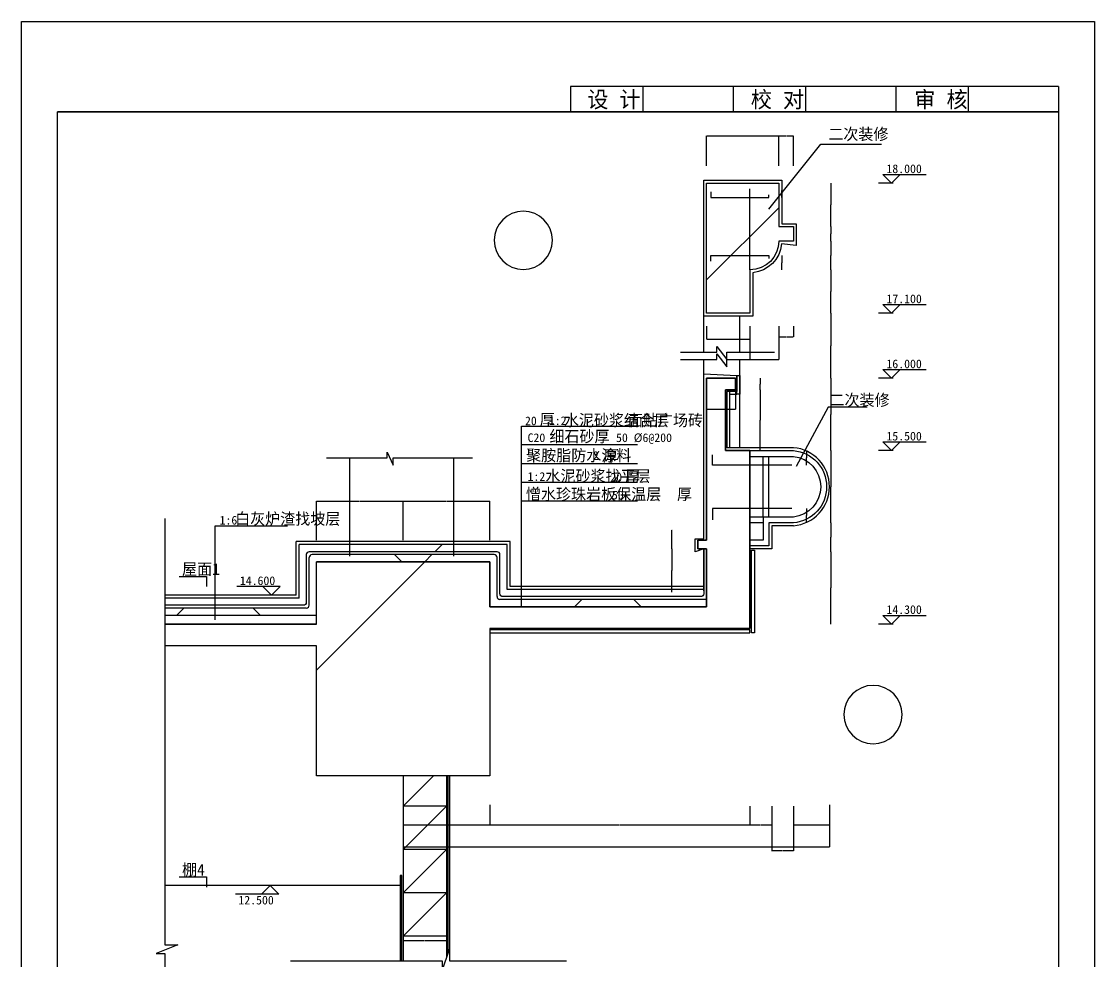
# Model space of a CAD drawing. Header units: metres. Extents: x 0 to 25594, y 0 to 38169.
# Drawn here: x 18169 to 25594, y 31665 to 38169 of the extents above; entities that cross this region are included whole.
import ezdxf

# ---------------------------------------------------------------- set-up
doc = ezdxf.new("R2010")
doc.units = ezdxf.units.M
for name, color, linetype in [('DIM', 126, 'Continuous'), ('DOOR', 4, 'Continuous'), ('HZ', 6, 'Continuous'), ('L', 65, 'Continuous'), ('PUB_TEXT', 7, 'Continuous'), ('TK', 143, 'Continuous'), ('WALL', 7, 'Continuous')]:
    doc.layers.add(name, color=color, linetype=linetype)
doc.dimstyles.get("Standard").update_dxf_attribs({"dimtxt": 2.5, "dimasz": 2.5, "dimexe": 1.25, "dimexo": 0.625, "dimtad": 1, "dimcen": 2.5, "dimazin": 3, "dimtfac": 1, "dimtmove": 0, "dimatfit": 3})
pattern_1 = [(45, (0, 0), (-1122.53, 1122.53), [])]

# ---------------------------------------------------------------- blocks, each defined once
blk = doc.blocks.new('B')
at = {"layer": 'DIM'}
for p, q in [((0, 0), (-200, 200)), ((-200, 200), (800, 200)), ((0, 0), (200, 200))]:
    blk.add_line(p, q, dxfattribs=at)
blk = doc.blocks.new('_INDEX1')
blk.add_lwpolyline([(-0.5, 0, 1), (0.5, 0, 1)], format="xyb", close=True)
blk = doc.blocks.new('*D28')
for p, q in [((20810, 34580), (20810, 34850)), ((20810.25, 34850), (21108.5, 34850)), ((21111.5, 34850), (21409.75, 34850)), ((21410, 34580), (21410, 34850))]:
    blk.add_line(p, q)
at = {"layer": 'Defpoints'}
for p in [(20810, 34850), (20810, 34580), (21410, 34580)]:
    blk.add_point(p, dxfattribs=at)
at = {"layer": 'L', "insert": (21110, 34850), "char_height": 1, "attachment_point": 5}
blk.add_mtext('600', dxfattribs=at)
blk = doc.blocks.new('*D29')
for p, q in [((20210, 34580), (20210, 34850)), ((20210.25, 34850), (20508.5, 34850)), ((20511.5, 34850), (20809.75, 34850)), ((20810, 34580), (20810, 34850))]:
    blk.add_line(p, q)
at = {"layer": 'Defpoints'}
for p in [(20210, 34850), (20210, 34580), (20810, 34580)]:
    blk.add_point(p, dxfattribs=at)
at = {"layer": 'L', "insert": (20510, 34850), "char_height": 1, "attachment_point": 5}
blk.add_mtext('600', dxfattribs=at)
blk = doc.blocks.new('*D30')
for p, q in [((20810, 32020), (20810, 31810)), ((21110, 32020), (21110, 31810)), ((20810.25, 31810), (20958.5, 31810)), ((20961.5, 31810), (21109.75, 31810))]:
    blk.add_line(p, q)
at = {"layer": 'Defpoints'}
for p in [(20810, 32020), (21110, 32020), (20810, 31810)]:
    blk.add_point(p, dxfattribs=at)
at = {"layer": 'L', "insert": (20960, 31810), "char_height": 1, "attachment_point": 5}
blk.add_mtext('300', dxfattribs=at)
blk = doc.blocks.new('*D31')
for p, q in [((20810, 32750), (20810, 32457.5)), ((23760, 32750), (23760, 32457.5)), ((20810.25, 32457.5), (22283, 32457.5)), ((22287, 32457.5), (23759.75, 32457.5))]:
    blk.add_line(p, q)
at = {"layer": 'Defpoints'}
for p in [(20810, 32750), (23760, 32750), (20810, 32457.5)]:
    blk.add_point(p, dxfattribs=at)
at = {"layer": 'DIM', "insert": (22285, 32457.5), "char_height": 1, "attachment_point": 5}
blk.add_mtext('2950', dxfattribs=at)
blk = doc.blocks.new('*D32')
for p, q in [((20810, 32750), (20810, 32607.5)), ((21410, 32750), (21410, 32607.5)), ((21108.5, 32607.5), (20809.75, 32607.5)), ((21410.25, 32607.5), (21111.5, 32607.5))]:
    blk.add_line(p, q)
at = {"layer": 'Defpoints'}
for p in [(20810, 32750), (21410, 32750), (21410, 32607.5)]:
    blk.add_point(p, dxfattribs=at)
at = {"layer": 'DIM', "insert": (21110, 32607.5), "char_height": 1, "attachment_point": 5}
blk.add_mtext('600', dxfattribs=at)
blk = doc.blocks.new('*D33')
for p, q in [((21410, 32740), (21410, 32607.5)), ((23210, 32740), (23210, 32607.5)), ((22308, 32607.5), (21409.75, 32607.5)), ((23210.25, 32607.5), (22312, 32607.5))]:
    blk.add_line(p, q)
at = {"layer": 'Defpoints'}
for p in [(21410, 32740), (23210, 32740), (23210, 32607.5)]:
    blk.add_point(p, dxfattribs=at)
at = {"layer": 'DIM', "insert": (22310, 32607.5), "char_height": 1, "attachment_point": 5}
blk.add_mtext('1800', dxfattribs=at)
blk = doc.blocks.new('*D34')
for p, q in [((23210, 32740), (23210, 32607.5)), ((23360, 32740), (23360, 32607.5)), ((23283.5, 32607.5), (23209.75, 32607.5)), ((23360.25, 32607.5), (23286.5, 32607.5))]:
    blk.add_line(p, q)
at = {"layer": 'Defpoints'}
for p in [(23210, 32740), (23360, 32740), (23360, 32607.5)]:
    blk.add_point(p, dxfattribs=at)
at = {"layer": 'DIM', "insert": (23285, 32607.5), "char_height": 1, "attachment_point": 5}
blk.add_mtext('150', dxfattribs=at)
blk = doc.blocks.new('*D35')
for p, q in [((23360, 32740), (23360, 32430)), ((23510, 32740), (23510, 32430)), ((23433.5, 32430), (23359.75, 32430)), ((23510.25, 32430), (23436.5, 32430))]:
    blk.add_line(p, q)
at = {"layer": 'Defpoints'}
for p in [(23360, 32740), (23510, 32740), (23510, 32430)]:
    blk.add_point(p, dxfattribs=at)
at = {"layer": 'DIM', "insert": (23435, 32430), "char_height": 1, "attachment_point": 5}
blk.add_mtext('150', dxfattribs=at)
blk = doc.blocks.new('*D36')
for p, q in [((23510, 32740), (23510, 32607.5)), ((23760, 32740), (23760, 32607.5)), ((23633.5, 32607.5), (23509.75, 32607.5)), ((23760.25, 32607.5), (23636.5, 32607.5))]:
    blk.add_line(p, q)
at = {"layer": 'Defpoints'}
for p in [(23510, 32740), (23760, 32740), (23760, 32607.5)]:
    blk.add_point(p, dxfattribs=at)
at = {"layer": 'DIM', "insert": (23635, 32607.5), "char_height": 1, "attachment_point": 5}
blk.add_mtext('250', dxfattribs=at)
blk = doc.blocks.new('*D37')
for p, q in [((23770, 34500), (23770, 34250)), ((23769.75, 34250), (23769.5, 34250)), ((23770, 34000), (23770, 34250)), ((23770, 34250), (23770, 34250)), ((23770.25, 34250), (23770.5, 34250))]:
    blk.add_line(p, q)
at = {"layer": 'Defpoints'}
for p in [(23770, 34500), (23770, 34250), (23770, 34000)]:
    blk.add_point(p, dxfattribs=at)
at = {"layer": 'DIM', "insert": (23770, 34251.125), "char_height": 1, "attachment_point": 5}
blk.add_mtext('0', dxfattribs=at)
blk = doc.blocks.new('*D38')
for p, q in [((23770, 34700), (23770, 34600)), ((23769.75, 34600), (23769.5, 34600)), ((23770, 34500), (23770, 34600)), ((23770, 34600), (23770, 34600)), ((23770.25, 34600), (23770.5, 34600))]:
    blk.add_line(p, q)
at = {"layer": 'Defpoints'}
for p in [(23770, 34700), (23770, 34600), (23770, 34500)]:
    blk.add_point(p, dxfattribs=at)
at = {"layer": 'DIM', "insert": (23770, 34601.125), "char_height": 1, "attachment_point": 5}
blk.add_mtext('0', dxfattribs=at)
blk = doc.blocks.new('*D39')
for p, q in [((23770, 35200), (23770, 34950)), ((23769.75, 34950), (23769.5, 34950)), ((23770, 34700), (23770, 34950)), ((23770, 34950), (23770, 34950)), ((23770.25, 34950), (23770.5, 34950))]:
    blk.add_line(p, q)
at = {"layer": 'Defpoints'}
for p in [(23770, 35200), (23770, 34950), (23770, 34700)]:
    blk.add_point(p, dxfattribs=at)
at = {"layer": 'DIM', "insert": (23770, 34951.125), "char_height": 1, "attachment_point": 5}
blk.add_mtext('0', dxfattribs=at)
blk = doc.blocks.new('*D40')
for p, q in [((23280, 35620), (23280, 35410)), ((23279.75, 35410), (23279.5, 35410)), ((23280, 35200), (23280, 35410)), ((23280, 35410), (23280, 35410)), ((23280.25, 35410), (23280.5, 35410))]:
    blk.add_line(p, q)
at = {"layer": 'Defpoints'}
for p in [(23280, 35620), (23280, 35410), (23280, 35200)]:
    blk.add_point(p, dxfattribs=at)
at = {"layer": 'DIM', "insert": (23280, 35411.125), "char_height": 1, "attachment_point": 5}
blk.add_mtext('0', dxfattribs=at)
blk = doc.blocks.new('*D41')
for p, q in [((23279.75, 35660), (23279.5, 35660)), ((23280, 35700), (23280, 35660)), ((23280, 35620), (23280, 35660)), ((23280, 35660), (23280, 35660)), ((23280.25, 35660), (23280.5, 35660))]:
    blk.add_line(p, q)
at = {"layer": 'Defpoints'}
for p in [(23280, 35700), (23280, 35660), (23280, 35620)]:
    blk.add_point(p, dxfattribs=at)
at = {"layer": 'DIM', "insert": (23280, 35661.125), "char_height": 1, "attachment_point": 5}
blk.add_mtext('0', dxfattribs=at)
blk = doc.blocks.new('*D42')
for p, q in [((23770, 35700), (23770, 35450)), ((23769.75, 35450), (23769.5, 35450)), ((23770, 35200), (23770, 35450)), ((23770, 35450), (23770, 35450)), ((23770.25, 35450), (23770.5, 35450))]:
    blk.add_line(p, q)
at = {"layer": 'Defpoints'}
for p in [(23770, 35700), (23770, 35450), (23770, 35200)]:
    blk.add_point(p, dxfattribs=at)
at = {"layer": 'DIM', "insert": (23770, 35451.125), "char_height": 1, "attachment_point": 5}
blk.add_mtext('0', dxfattribs=at)
blk = doc.blocks.new('*D43')
for p, q in [((23770, 36150), (23770, 35925)), ((23769.75, 35925), (23769.5, 35925)), ((23770, 35700), (23770, 35925)), ((23770, 35925), (23770, 35925)), ((23770.25, 35925), (23770.5, 35925))]:
    blk.add_line(p, q)
at = {"layer": 'Defpoints'}
for p in [(23770, 36150), (23770, 35925), (23770, 35700)]:
    blk.add_point(p, dxfattribs=at)
at = {"layer": 'DIM', "insert": (23770, 35926.125), "char_height": 1, "attachment_point": 5}
blk.add_mtext('1100', dxfattribs=at)
blk = doc.blocks.new('*D44')
for p, q in [((22910, 36060), (22910, 35970)), ((23210, 36060), (23210, 35970)), ((22910.25, 35970), (23058.5, 35970)), ((23061.5, 35970), (23209.75, 35970))]:
    blk.add_line(p, q)
at = {"layer": 'Defpoints'}
for p in [(22910, 36060), (23210, 36060), (22910, 35970)]:
    blk.add_point(p, dxfattribs=at)
at = {"layer": 'DIM', "insert": (23060, 35970), "char_height": 1, "attachment_point": 5}
blk.add_mtext('300', dxfattribs=at)
blk = doc.blocks.new('*D45')
for p, q in [((23210, 36060), (23210, 35830)), ((23410, 36060), (23410, 35830)), ((23210.25, 35830), (23308.5, 35830)), ((23311.5, 35830), (23409.75, 35830))]:
    blk.add_line(p, q)
at = {"layer": 'Defpoints'}
for p in [(23210, 36060), (23410, 36060), (23210, 35830)]:
    blk.add_point(p, dxfattribs=at)
at = {"layer": 'DIM', "insert": (23310, 35830), "char_height": 1, "attachment_point": 5}
blk.add_mtext('200', dxfattribs=at)
blk = doc.blocks.new('*D46')
for p, q in [((23410, 36060), (23410, 35987.5)), ((23510, 36060), (23510, 35987.5)), ((23410.25, 35987.5), (23458.5, 35987.5)), ((23461.5, 35987.5), (23509.75, 35987.5))]:
    blk.add_line(p, q)
at = {"layer": 'Defpoints'}
for p in [(23410, 36060), (23510, 36060), (23410, 35987.5)]:
    blk.add_point(p, dxfattribs=at)
at = {"layer": 'DIM', "insert": (23460, 35987.5), "char_height": 1, "attachment_point": 5}
blk.add_mtext('100', dxfattribs=at)
blk = doc.blocks.new('*D47')
for p, q in [((23770, 36450), (23770, 36300)), ((23769.75, 36300), (23769.5, 36300)), ((23770, 36150), (23770, 36300)), ((23770, 36300), (23770, 36300)), ((23770.25, 36300), (23770.5, 36300))]:
    blk.add_line(p, q)
at = {"layer": 'Defpoints'}
for p in [(23770, 36450), (23770, 36300), (23770, 36150)]:
    blk.add_point(p, dxfattribs=at)
at = {"layer": 'DIM', "insert": (23770, 36301.125), "char_height": 1, "attachment_point": 5}
blk.add_mtext('0', dxfattribs=at)
blk = doc.blocks.new('*D48')
for p, q in [((23770, 36650), (23770, 36550)), ((23769.75, 36550), (23769.5, 36550)), ((23770, 36450), (23770, 36550)), ((23770, 36550), (23770, 36550)), ((23770.25, 36550), (23770.5, 36550))]:
    blk.add_line(p, q)
at = {"layer": 'Defpoints'}
for p in [(23770, 36650), (23770, 36550), (23770, 36450)]:
    blk.add_point(p, dxfattribs=at)
at = {"layer": 'DIM', "insert": (23770, 36551.125), "char_height": 1, "attachment_point": 5}
blk.add_mtext('0', dxfattribs=at)
blk = doc.blocks.new('*D49')
for p, q in [((23769.75, 36700), (23769.5, 36700)), ((23770, 36750), (23770, 36700)), ((23770, 36650), (23770, 36700)), ((23770, 36700), (23770, 36700)), ((23770.25, 36700), (23770.5, 36700))]:
    blk.add_line(p, q)
at = {"layer": 'Defpoints'}
for p in [(23770, 36750), (23770, 36700), (23770, 36650)]:
    blk.add_point(p, dxfattribs=at)
at = {"layer": 'DIM', "insert": (23770, 36701.125), "char_height": 1, "attachment_point": 5}
blk.add_mtext('0', dxfattribs=at)
blk = doc.blocks.new('*D50')
for p, q in [((23770, 37050), (23770, 36900)), ((23769.75, 36900), (23769.5, 36900)), ((23770, 36750), (23770, 36900)), ((23770, 36900), (23770, 36900)), ((23770.25, 36900), (23770.5, 36900))]:
    blk.add_line(p, q)
at = {"layer": 'Defpoints'}
for p in [(23770, 37050), (23770, 36900), (23770, 36750)]:
    blk.add_point(p, dxfattribs=at)
at = {"layer": 'DIM', "insert": (23770, 36901.125), "char_height": 1, "attachment_point": 5}
blk.add_mtext('0', dxfattribs=at)
blk = doc.blocks.new('*D52')
for p, q in [((23410, 37170), (23410, 37377.5)), ((23410.25, 37377.5), (23458.5, 37377.5)), ((23461.5, 37377.5), (23509.75, 37377.5)), ((23510, 37170), (23510, 37377.5))]:
    blk.add_line(p, q)
at = {"layer": 'Defpoints'}
for p in [(23410, 37377.5), (23410, 37170), (23510, 37170)]:
    blk.add_point(p, dxfattribs=at)
at = {"layer": 'DIM', "insert": (23460, 37377.5), "char_height": 1, "attachment_point": 5}
blk.add_mtext('100', dxfattribs=at)
blk = doc.blocks.new('*D53')
for p, q in [((22910, 37170), (22910, 37377.5)), ((22910.25, 37377.5), (23158.5, 37377.5)), ((23161.5, 37377.5), (23409.75, 37377.5)), ((23410, 37170), (23410, 37377.5))]:
    blk.add_line(p, q)
at = {"layer": 'Defpoints'}
for p in [(22910, 37377.5), (22910, 37170), (23410, 37170)]:
    blk.add_point(p, dxfattribs=at)
at = {"layer": 'DIM', "insert": (23160, 37377.5), "char_height": 1, "attachment_point": 5}
blk.add_mtext('500', dxfattribs=at)
blk = doc.blocks.new('*D56')
for p, q in [((22910, 35700), (22910, 35487.5)), ((23110, 35700), (23110, 35487.5)), ((22910.25, 35487.5), (23008.5, 35487.5)), ((23011.5, 35487.5), (23109.75, 35487.5))]:
    blk.add_line(p, q)
at = {"layer": 'Defpoints'}
for p in [(22910, 35700), (23110, 35700), (22910, 35487.5)]:
    blk.add_point(p, dxfattribs=at)
at = {"layer": 'DIM', "insert": (23010, 35487.5), "char_height": 1, "attachment_point": 5}
blk.add_mtext('200', dxfattribs=at)
blk = doc.blocks.new('*D57')
for p, q in [((22670, 34520), (22670, 34370)), ((22669.75, 34370), (22669.5, 34370)), ((22670, 34220), (22670, 34370)), ((22670, 34370), (22670, 34370)), ((22670.25, 34370), (22670.5, 34370))]:
    blk.add_line(p, q)
at = {"layer": 'Defpoints'}
for p in [(22670, 34520), (22670, 34370), (22670, 34220)]:
    blk.add_point(p, dxfattribs=at)
at = {"layer": 'DIM', "insert": (22670, 34371.125), "char_height": 1, "attachment_point": 5}
blk.add_mtext('0', dxfattribs=at)
blk = doc.blocks.new('*D58')
for p, q in [((22669.75, 34650), (22669.5, 34650)), ((22670, 34520), (22670, 34650)), ((22670, 34580), (22670, 34650)), ((22670, 34650), (22670, 34650)), ((22670.25, 34650), (22670.5, 34650))]:
    blk.add_line(p, q)
at = {"layer": 'Defpoints'}
for p in [(22670, 34650), (22670, 34580), (22670, 34520)]:
    blk.add_point(p, dxfattribs=at)
at = {"layer": 'DIM', "insert": (22670, 34651.125), "char_height": 1, "attachment_point": 5}
blk.add_mtext('0', dxfattribs=at)
blk = doc.blocks.new('*D112')
for p, q in [((23429.75, 37000), (23429.5, 37000)), ((23430, 37050), (23430, 37000)), ((23430, 36950), (23430, 37000)), ((23430, 37000), (23430, 37000)), ((23430.25, 37000), (23430.5, 37000))]:
    blk.add_line(p, q)
at = {"layer": 'Defpoints'}
for p in [(23430, 37050), (23430, 37000), (23430, 36950)]:
    blk.add_point(p, dxfattribs=at)
at = {"layer": 'DIM', "insert": (23430, 37001.125), "char_height": 1, "attachment_point": 5}
blk.add_mtext('0', dxfattribs=at)
blk = doc.blocks.new('*D113')
for p, q in [((23430, 36550), (23430, 36500)), ((23429.75, 36500), (23429.5, 36500)), ((23430, 36450), (23430, 36500)), ((23430, 36500), (23430, 36500)), ((23430.25, 36500), (23430.5, 36500))]:
    blk.add_line(p, q)
at = {"layer": 'Defpoints'}
for p in [(23430, 36550), (23430, 36500), (23430, 36450)]:
    blk.add_point(p, dxfattribs=at)
at = {"layer": 'DIM', "insert": (23430, 36501.125), "char_height": 1, "attachment_point": 5}
blk.add_mtext('0', dxfattribs=at)
blk = doc.blocks.new('*D114')
for p, q in [((23600, 35200), (23600, 35150)), ((23599.75, 35150), (23599.5, 35150)), ((23600, 35100), (23600, 35150)), ((23600, 35150), (23600, 35150)), ((23600.25, 35150), (23600.5, 35150))]:
    blk.add_line(p, q)
at = {"layer": 'Defpoints'}
for p in [(23600, 35200), (23600, 35150), (23600, 35100)]:
    blk.add_point(p, dxfattribs=at)
at = {"layer": 'DIM', "insert": (23600, 35151.125), "char_height": 1, "attachment_point": 5}
blk.add_mtext('0', dxfattribs=at)
blk = doc.blocks.new('*D115')
for p, q in [((23599.75, 34750), (23599.5, 34750)), ((23600, 34800), (23600, 34750)), ((23600, 34700), (23600, 34750)), ((23600, 34750), (23600, 34750)), ((23600.25, 34750), (23600.5, 34750))]:
    blk.add_line(p, q)
at = {"layer": 'Defpoints'}
for p in [(23600, 34800), (23600, 34750), (23600, 34700)]:
    blk.add_point(p, dxfattribs=at)
at = {"layer": 'DIM', "insert": (23600, 34751.125), "char_height": 1, "attachment_point": 5}
blk.add_mtext('0', dxfattribs=at)

msp = doc.modelspace()

# ---------------------------------------------------------------- hatches: boundary and pattern name
at = {"layer": 'DOOR'}
h = msp.add_hatch(dxfattribs=at)
h.set_pattern_fill('ANSI31', scale=1500)
h.paths.add_polyline_path([(23410, 37050), (22910, 37050), (22910, 36150), (23210, 36150), (23210, 36450, 0.41), (23410, 36650), (23510, 36650), (23510, 36750), (23410, 36750)])
h = msp.add_hatch(dxfattribs=at)
h.set_pattern_fill('AR-CONC', scale=80)
h.paths.add_polyline_path([(23410, 36650), (23510, 36650), (23510, 36750), (23410, 36750), (23410, 37050), (22910, 37050), (22910, 36150), (23210, 36150), (23210, 36450, 0.41)])
h = msp.add_hatch(dxfattribs=at)
h.set_pattern_fill('ANSI31', scale=1500)
h.paths.add_polyline_path([(21410, 33970), (23210, 33970), (23210, 35200), (23040, 35200), (23040, 35620), (23110, 35620), (23110, 35700), (22910, 35700), (22910, 34580), (22850, 34580), (22850, 34520), (22910, 34520), (22910, 34120), (21410, 34120), (21410, 34430), (20210, 34430), (20210, 34000), (19160, 34000), (19160, 33850), (20210, 33850), (20210, 32950), (21410, 32950)])
h = msp.add_hatch(dxfattribs=at)
h.set_pattern_fill('AR-CONC', scale=80)
h.paths.add_polyline_path([(23210, 35200), (23040, 35200), (23040, 35620), (23110, 35620), (23110, 35700), (22910, 35700), (22910, 34580), (22850, 34580), (22850, 34520), (22910, 34520), (22910, 34120), (21410, 34120), (21410, 34430), (20210, 34430), (20210, 34000), (19160, 34000), (19160, 33850), (20210, 33850), (20210, 32950), (21410, 32950), (21410, 33970), (23210, 33970)])
h = msp.add_hatch(dxfattribs=at)
h.set_pattern_fill('AN31C', scale=500)
h.set_pattern_definition(pattern_1)
h.paths.add_polyline_path([(20140, 34150), (20140, 34480, -0.41), (20160, 34500), (20440, 34500), (20440, 34550), (20090, 34550), (20090, 34180), (19160, 34180), (19160, 34130), (20120, 34130, 0.41)])
h = msp.add_hatch(dxfattribs=at)
h.set_pattern_fill('AN31C', scale=500)
h.set_pattern_definition(pattern_1)
h.paths.add_polyline_path([(22930, 34210), (22930, 34240), (21528.15, 34240), (21528.15, 34190), (22910, 34190, 0.41)])
h.paths.add_polyline_path([(21528.15, 34550), (21160, 34550), (21160, 34500), (21460, 34500, -0.41), (21480, 34480), (21480, 34210, 0.41), (21500, 34190), (21528.15, 34190)])
h.paths.add_polyline_path([(21160, 34550), (20440, 34550), (20440, 34500), (21160, 34500)])
h = msp.add_hatch(dxfattribs=at)
h.set_pattern_fill('ANSI37', scale=300)
h.paths.add_polyline_path([(21460, 34460, 0.41), (21440, 34480), (20180, 34480, 0.41), (20160, 34460), (20160, 34130), (20160, 34060), (20210, 34060), (20210, 34430), (21410, 34430), (21410, 34120), (21528.15, 34120), (21528.15, 34170), (21480, 34170, -0.41), (21460, 34190)])
h = msp.add_hatch(dxfattribs=at)
h.set_pattern_fill('ANSI37', scale=300)
h.paths.add_polyline_path([(22950, 34170), (21528.15, 34170), (21528.15, 34120), (22950, 34120)])
h = msp.add_hatch(dxfattribs=at)
h.set_pattern_fill('ANSI37', scale=300)
h.paths.add_polyline_path([(20160, 34130, -0.41), (20140, 34110), (19160, 34110), (19160, 34060), (20160, 34060)])

# ---------------------------------------------------------------- linework, layer by layer
at = {"layer": 'DIM'}
for p, q in [((23340, 36870), (23700, 37320)), ((23700, 37320), (24120, 37320)), ((24200, 37050), (24100, 37050)), ((24200, 36150), (24100, 36150)), ((24200, 35700), (24100, 35700)), ((22430.94, 35239.49), (21628.15, 35239.49)), ((24200, 35200), (24100, 35200)), ((22430.94, 35109.49), (21628.15, 35109.49)), ((22430.94, 34979.49), (21628.15, 34979.49)), ((22430.94, 34849.49), (21628.15, 34849.49)), ((19510, 34680), (20010, 34680)), ((19510, 34030), (19510, 34680)), ((24200, 34000), (24100, 34000))]:
    msp.add_line(p, q, dxfattribs=at)
msp.add_lwpolyline([(22910, 37050), (23410, 37050), (23410, 36750), (23510, 36750), (23510, 36650), (23410, 36650, -0.41), (23210, 36450), (23210, 36150), (22910, 36150)], format="xyb", close=True, dxfattribs=at)
for points in [[(22910, 35700), (23110, 35700), (23110, 35620), (23040, 35620), (23040, 35200), (23210, 35200), (23210, 33970), (21410, 33970), (21410, 32950), (20210, 32950), (20210, 33850), (19160, 33850)], [(19160, 34000), (20210, 34000), (20210, 34430), (21410, 34430), (21410, 34120), (22910, 34120), (22910, 34520), (22850, 34520), (22850, 34580), (22910, 34580), (22910, 35700)], [(21628.15, 34126.68), (21628.15, 35369.49), (22438.15, 35369.49)], [(23500, 35100), (22950, 35100), (22950, 35170)], [(23500, 34800), (22950, 34800), (22950, 34720)]]:
    msp.add_lwpolyline(points, dxfattribs=at)
at = {"layer": 'DOOR'}
for points in [[(22940, 36990), (22940, 36950), (23340, 36950), (23340, 36970)], [(23210, 36450), (23210, 37010)], [(22940, 36510), (22940, 36550), (23340, 36550), (23340, 36530)]]:
    msp.add_lwpolyline(points, dxfattribs=at)
at = {"layer": 'HZ'}
msp.add_lwpolyline([(24020, 35500), (23750, 35500), (23530, 35090)], dxfattribs=at)
at = {"layer": 'L'}
for p, q in [((22890, 35880), (22890, 36500)), ((23140, 35880), (23140, 36130)), ((22890, 35730), (22890, 35830)), ((23140, 35220), (23140, 35830)), ((22890, 34590), (22890, 35730)), ((22890, 35730), (23120, 35720)), ((23120, 35720), (23120, 35610)), ((23120, 35610), (23050, 35610)), ((23050, 35610), (23050, 35220)), ((23510, 35220), (23050, 35220)), ((20440, 34470), (20440, 35150)), ((21160, 34470), (21160, 35150)), ((23300, 34740), (23300, 35160)), ((23340, 34740), (23340, 35160)), ((23300, 34740), (23210, 34740)), ((23300, 34700), (23210, 34700)), ((23360, 34680), (23360, 34520)), ((23510, 34680), (23360, 34680)), ((22830, 34500), (22830, 34590)), ((22830, 34590), (22890, 34590)), ((22890, 34520), (22830, 34500)), ((22890, 34230), (22890, 34520)), ((23360, 34520), (23210, 34520)), ((21410, 33960), (21410, 33960)), ((21020, 32950), (20810, 32740)), ((21120, 32950), (21120, 31720)), ((21130, 32950), (21130, 31670)), ((21110, 32740), (20810, 32740)), ((21110, 32740), (20810, 32440)), ((21110, 32440), (20810, 32440)), ((21110, 32440), (20810, 32140)), ((20790, 32260), (20790, 31670)), ((20800, 32260), (20790, 32260)), ((20800, 31670), (20800, 32260)), ((20790, 32190), (19160, 32190)), ((21110, 32140), (20810, 31840)), ((21110, 32140), (20810, 32140)), ((21110, 31840), (20810, 31840))]:
    msp.add_line(p, q, dxfattribs=at)
msp.add_lwpolyline([(22890, 36130), (22890, 37070), (23430, 37070), (23430, 36770), (23530, 36770), (23530, 36620), (23429.09, 36630, -0.36), (23230, 36430.91), (23230, 36130)], format="xyb", close=True, dxfattribs=at)
for points in [[(22730, 35880), (22980, 35880), (22980, 35920), (23050, 35830), (23050, 35880), (23380, 35880)], [(22730, 35830), (22980, 35830), (22980, 35870), (23050, 35780), (23050, 35830), (23380, 35830)], [(23070, 35220), (23070, 35610)], [(23070, 35590), (23120, 35590)], [(20280, 35150), (20700, 35150), (20700, 35190), (20740, 35100), (20740, 35150), (21290, 35150)], [(19160, 34730), (19160, 31780), (19250, 31780), (19100, 31720), (19160, 31720), (19160, 28950)], [(19260, 34330), (19450, 34330), (19450, 34260)], [(19260, 32250), (19450, 32250), (19450, 32180)], [(20030, 31670), (21080, 31670), (21080, 31600), (21130, 31750), (21130, 31670), (21940, 31670)]]:
    msp.add_lwpolyline(points, dxfattribs=at)
for points in [[(23120, 35590), (23120, 35720), (23140, 35720), (23140, 35590)], [(23220, 34510), (23240, 34510), (23240, 33940), (23220, 33940)], [(23210, 33960), (21410, 33960), (21410, 33940), (23210, 33940)]]:
    msp.add_lwpolyline(points, close=True, dxfattribs=at)
for points in [[(23050, 35200), (23510, 35200, -0.92), (23510, 34700), (23340, 34700), (23340, 34540), (23210, 34540)], [(23210, 35160), (23510, 35160, -0.9), (23510, 34740), (23300, 34740), (23300, 34580), (23210, 34580)]]:
    msp.add_lwpolyline(points, format="xyb", dxfattribs=at)
msp.add_arc((23489.2, 34950), 270.8, 274.41, 85.59, dxfattribs=at)
at = {"layer": 'TK'}
for p, q in [((25344, 37719), (21969, 37719)), ((21969, 37719), (21969, 37544)), ((22469, 37719), (22469, 37544)), ((23094, 37719), (23094, 37544)), ((23594, 37719), (23594, 37544)), ((24219, 37719), (24219, 37544)), ((24719, 37719), (24719, 37544)), ((25344, 37719), (25344, 37544)), ((25344, 37544), (18419, 37544))]:
    msp.add_line(p, q, dxfattribs=at)
for points in [[(18169, 38169), (25594, 38169), (25594, 27669), (18169, 27669)], [(18419, 37544), (25344, 37544), (25344, 27919), (18419, 27919)]]:
    msp.add_lwpolyline(points, close=True, dxfattribs=at)
msp.add_lwpolyline([(25344, 37544), (25344, 27919), (18419, 27919), (18419, 37544), (25344, 37544)], dxfattribs=at)
at = {"layer": 'WALL'}
for p, q in [((22910, 35700), (22910, 34580)), ((23110, 35700), (22910, 35700)), ((23110, 35620), (23110, 35700)), ((23040, 35620), (23110, 35620)), ((23040, 35200), (23040, 35620)), ((23210, 35200), (23040, 35200)), ((23210, 33970), (23210, 35200)), ((21550, 34570), (20070, 34570)), ((20070, 34200), (20070, 34570)), ((21530, 34550), (20090, 34550)), ((20090, 34180), (20090, 34550)), ((21530, 34240), (21530, 34550)), ((21550, 34260), (21550, 34570)), ((22910, 34580), (22850, 34580)), ((22850, 34580), (22850, 34520)), ((20160, 34130), (20160, 34460)), ((21440, 34480), (20180, 34480)), ((21460, 34190), (21460, 34460)), ((22850, 34520), (22910, 34520)), ((22910, 34520), (22910, 34120)), ((20210, 34000), (20210, 34430)), ((21410, 34430), (20210, 34430)), ((21410, 34120), (21410, 34430)), ((22890, 34240), (21530, 34240)), ((22890, 34260), (21550, 34260)), ((20070, 34200), (19160, 34200)), ((20090, 34180), (19160, 34180)), ((22910, 34170), (21480, 34170)), ((20140, 34110), (19160, 34110)), ((22910, 34120), (21410, 34120)), ((20210, 34060), (19160, 34060)), ((20210, 34000), (19160, 34000)), ((21410, 33970), (21410, 32950)), ((23210, 33970), (21410, 33970)), ((20210, 33850), (19160, 33850)), ((20210, 32950), (20210, 33850)), ((21410, 32950), (20210, 32950)), ((20810, 32950), (20810, 31670)), ((21110, 32950), (21110, 31690))]:
    msp.add_line(p, q, dxfattribs=at)
msp.add_lwpolyline([(22910, 36150), (22910, 37050), (23410, 37050), (23410, 36750), (23510, 36750), (23510, 36650), (23410, 36650, -0.41), (23210, 36450), (23210, 36150)], format="xyb", close=True, dxfattribs=at)
msp.add_lwpolyline([(22890, 34520), (22890, 34210, -0.41), (22870, 34190), (21500, 34190, -0.41), (21480, 34210), (21480, 34480, 0.41), (21460, 34500), (20160, 34500, 0.41), (20140, 34480), (20140, 34150, -0.41), (20120, 34130), (19160, 34130)], format="xyb", dxfattribs=at)
for centre, start, end in [((20180, 34460), 90, 180), ((21440, 34460), 0, 90), ((21480, 34190), 180, 270), ((20140, 34130), 270, 0)]:
    msp.add_arc(centre, 20, start, end, dxfattribs=at)

# ---------------------------------------------------------------- block references
at = {"layer": 'DIM', "yscale": 0.3, "zscale": 0.3}
for p, xscale in [((24190, 37050), 0.3), ((24190, 36150), 0.3), ((24190, 35700), 0.3), ((24190, 35200), 0.3), ((19900, 34200), -0.3), ((24190, 34000), 0.3)]:
    msp.add_blockref('B', p, dxfattribs=dict(at, xscale=xscale))
at = {"layer": 'DIM', "xscale": 0.3, "yscale": 0.3, "zscale": 0.3, "rotation": 180}
msp.add_blockref('B', (19890, 32190), dxfattribs=at)
at = {"layer": 'PUB_TEXT', "xscale": 403.2, "yscale": 403.2, "zscale": 403.2}
for p in [(21641.6, 36654.82), (24061.6, 33373.86)]:
    msp.add_blockref('_INDEX1', p, dxfattribs=at)

# ---------------------------------------------------------------- texts
at = {"layer": 'DIM'}
for s, p in [('20', (21653.18, 35375.68)), ('1:2', (21818.47, 35376.9)), ('.', (22160.31, 35379.88)), ('C20            50 %%c6@200', (21670.88, 35259.17)), ('2', (22123.18, 35135.16)), ('1:2', (21670.83, 34990.77)), ('20', (22243.18, 34985.16)), ('50', (22254.5, 34862.73)), ('1:6', (19539.7, 34688.36))]:
    msp.add_text(s, height=60, dxfattribs=at).set_placement(p)
at = {"layer": 'HZ'}
for s, p in [('二次装修', (23751.93, 37349.88)), ('二次装修', (23760, 35510.2)), ('厚', (21754.68, 35374.26)), ('水泥砂浆结合层', (21921.93, 35369.88)), ('面贴广场砖', (22365.26, 35369.88)), ('细石砂厚', (21821.93, 35258.15)), ('聚胺脂防水涂料', (21660.88, 35127.13)), ('厚', (22194.68, 35123.75)), ('水泥砂浆找平层', (21794.29, 34983.75)), ('厚', (22344.68, 34983.75)), ('憎水珍珠岩板保温层  厚', (21659.7, 34858.36)), ('白灰炉渣找坡层', (19647.41, 34688.36)), ('屋面1', (19280, 34340.2)), ('棚4', (19280, 32260.2))]:
    msp.add_text(s, height=80, dxfattribs=at).set_placement(p)
at = {"layer": 'L'}
for s, p in [('18.000', (24154, 37120)), ('17.100', (24154, 36220)), ('16.000', (24154, 35770)), ('15.500', (24154, 35270)), ('14.600', (19680, 34270)), ('14.300', (24154, 34070)), ('12.500', (19670, 32060))]:
    msp.add_text(s, height=60, dxfattribs=at).set_placement(p)
at = {"layer": 'TK'}
for s, p in [('设 计', (22084.13, 37573.06)), ('校 对', (23215.39, 37573.06)), ('审 核', (24346.65, 37573.06))]:
    msp.add_text(s, height=112.5, dxfattribs=at).set_placement(p)

# ---------------------------------------------------------------- dimensions: what is measured, and where the dimension line sits
at = {"layer": 'DIM'}
for base, p1, p2, picture, middle in [((22910, 37377.5), (22910, 37170), (23410, 37170), '*D53', (23160, 37377.5)), ((23410, 37377.5), (23410, 37170), (23510, 37170), '*D52', (23460, 37377.5)), ((23430, 37000), (23430, 37050), (23430, 36950), '*D112', (23430, 37001.125)), ((23770, 36900), (23770, 36750), (23770, 37050), '*D50', (23770, 36901.125)), ((23770, 36700), (23770, 36650), (23770, 36750), '*D49', (23770, 36701.125)), ((23770, 36550), (23770, 36450), (23770, 36650), '*D48', (23770, 36551.125)), ((23430, 36500), (23430, 36550), (23430, 36450), '*D113', (23430, 36501.125)), ((23770, 36300), (23770, 36150), (23770, 36450), '*D47', (23770, 36301.125)), ((22910, 35970), (22910, 36060), (23210, 36060), '*D44', (23060, 35970)), ((23210, 35830), (23210, 36060), (23410, 36060), '*D45', (23310, 35830)), ((23410, 35987.5), (23410, 36060), (23510, 36060), '*D46', (23460, 35987.5)), ((22910, 35487.5), (22910, 35700), (23110, 35700), '*D56', (23010, 35487.5)), ((23280, 35660), (23280, 35700), (23280, 35620), '*D41', (23280, 35661.125)), ((23770, 35450), (23770, 35200), (23770, 35700), '*D42', (23770, 35451.125)), ((23280, 35410), (23280, 35620), (23280, 35200), '*D40', (23280, 35411.125)), ((23600, 35150), (23600, 35200), (23600, 35100), '*D114', (23600, 35151.125)), ((23770, 34950), (23770, 35200), (23770, 34700), '*D39', (23770, 34951.125)), ((23600, 34750), (23600, 34800), (23600, 34700), '*D115', (23600, 34751.125)), ((23770, 34600), (23770, 34700), (23770, 34500), '*D38', (23770, 34601.125)), ((22670, 34650), (22670, 34520), (22670, 34580), '*D58', (22670, 34651.125)), ((22670, 34370), (22670, 34220), (22670, 34520), '*D57', (22670, 34371.125)), ((23770, 34250), (23770, 34500), (23770, 34000), '*D37', (23770, 34251.125)), ((21410, 32607.5), (21410, 32750), (20810, 32750), '*D32', (21110, 32607.5)), ((20810, 32457.5), (20810, 32750), (23760, 32750), '*D31', (22285, 32457.5)), ((23210, 32607.5), (23210, 32740), (21410, 32740), '*D33', (22310, 32607.5)), ((23360, 32607.5), (23360, 32740), (23210, 32740), '*D34', (23285, 32607.5)), ((23510, 32430), (23510, 32740), (23360, 32740), '*D35', (23435, 32430)), ((23760, 32607.5), (23760, 32740), (23510, 32740), '*D36', (23635, 32607.5))]:
    dim = msp.add_linear_dim(base=base, p1=p1, p2=p2, dimstyle='Standard', dxfattribs=at)
    dim.commit()
    dim.dimension.update_dxf_attribs({"geometry": picture, "text_midpoint": middle})
dim = msp.add_linear_dim(base=(23770, 35925), p1=(23770, 35700), p2=(23770, 36150), text='1100', dimstyle='Standard', dxfattribs=at)
dim.commit()
dim.dimension.update_dxf_attribs({"geometry": '*D43', "text_midpoint": (23770, 35926.125)})
at = {"layer": 'L'}
for base, p1, p2, picture, middle in [((20210, 34850), (20210, 34580), (20810, 34580), '*D29', (20510, 34850)), ((20810, 34850), (20810, 34580), (21410, 34580), '*D28', (21110, 34850)), ((20810, 31810), (20810, 32020), (21110, 32020), '*D30', (20960, 31810))]:
    dim = msp.add_linear_dim(base=base, p1=p1, p2=p2, dimstyle='Standard', dxfattribs=at)
    dim.commit()
    dim.dimension.update_dxf_attribs({"geometry": picture, "text_midpoint": middle})

doc.saveas('drawing.dxf')
